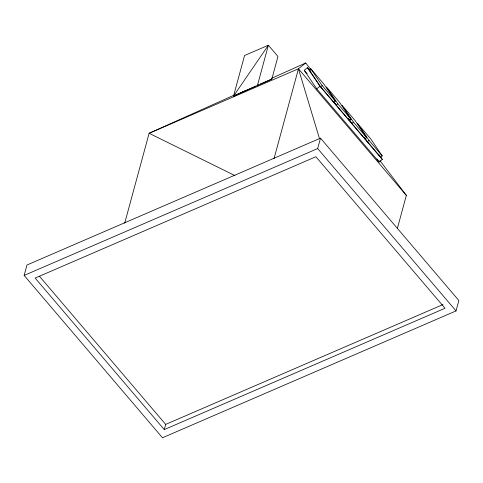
<?xml version="1.0" encoding="UTF-8"?>
<svg xmlns="http://www.w3.org/2000/svg" width="483" height="483" viewBox="0 0 483 483"><rect width="100%" height="100%" fill="white"/><g stroke="black" fill="none" stroke-linecap="round" stroke-linejoin="round"><path stroke-width="0.72" d="M24.15 275.419L26.976 265.004L320.507 138.162L458.85 300.517L456.024 310.925L162.493 437.767L24.15 275.419L317.675 148.571L320.507 138.162M124.699 223.188L149.12 133.29L234.309 95.036M252.428 87.634L233.518 96.123L244.549 55.521L268.373 45.233L277.966 56.487L271.82 79.103L233.518 96.123L268.373 45.233L257.342 85.829L258.508 84.899L257.155 85.509M164.262 429.598L445.03 308.269L315.906 156.74L35.144 278.069L164.262 429.598L165.681 424.394L442.983 304.562M274.018 158.666L298.446 68.773L305.757 62.959L310.762 69.546M397.286 228.749L406.348 195.398L379.946 160.64M380.658 156.939L382.325 159.408L379.101 162.028L316.751 88.86L304.242 70.331L307.472 67.717L310.877 71.713M309.205 69.914L310.726 68.677L323.918 84.157L335.353 101.092L333.831 102.33L320.64 86.849L309.205 69.914L310.672 71.635M316.751 88.86L319.975 86.24L307.472 67.717M320.64 86.849L322.167 85.612L310.726 68.677M336.228 105.143L337.84 103.833L326.405 86.898L339.591 102.372L351.032 119.313L349.414 120.623L336.228 105.143L334.188 102.118M351.817 123.437L353.429 122.127L341.988 105.185L355.18 120.665L366.615 137.601L365.003 138.911L351.817 123.437L349.366 119.808M367.4 141.73L369.012 140.42L357.577 123.479L370.769 138.959L382.204 155.894L380.592 157.204L367.4 141.73L364.949 138.096M233.518 96.123L244.706 90.925M271.41 78.379L305.757 62.959M253.78 87.025L255.809 86.113M260.246 84.102L271.82 79.103M406.348 195.398L298.446 68.773L149.12 133.29L234.943 175.583M337.84 103.833L351.032 119.313M353.429 122.127L366.615 137.601M369.012 140.42L382.204 155.894M322.167 85.612L335.353 101.092M319.975 86.24L382.325 159.408M304.242 70.331L307.164 73.76M317.675 148.571L456.024 310.925M39.491 276.312L165.681 424.394M378.545 154.18L379.366 155.393M364.653 138.029L366.736 141.114M364.188 137.703L365.003 138.911M377.018 158.937L379.101 162.028M348.231 118.498L351.153 122.821M348.189 118.806L349.01 120.019M333.898 102.058L335.564 104.533M298.446 68.773L319.541 138.826"/></g></svg>
